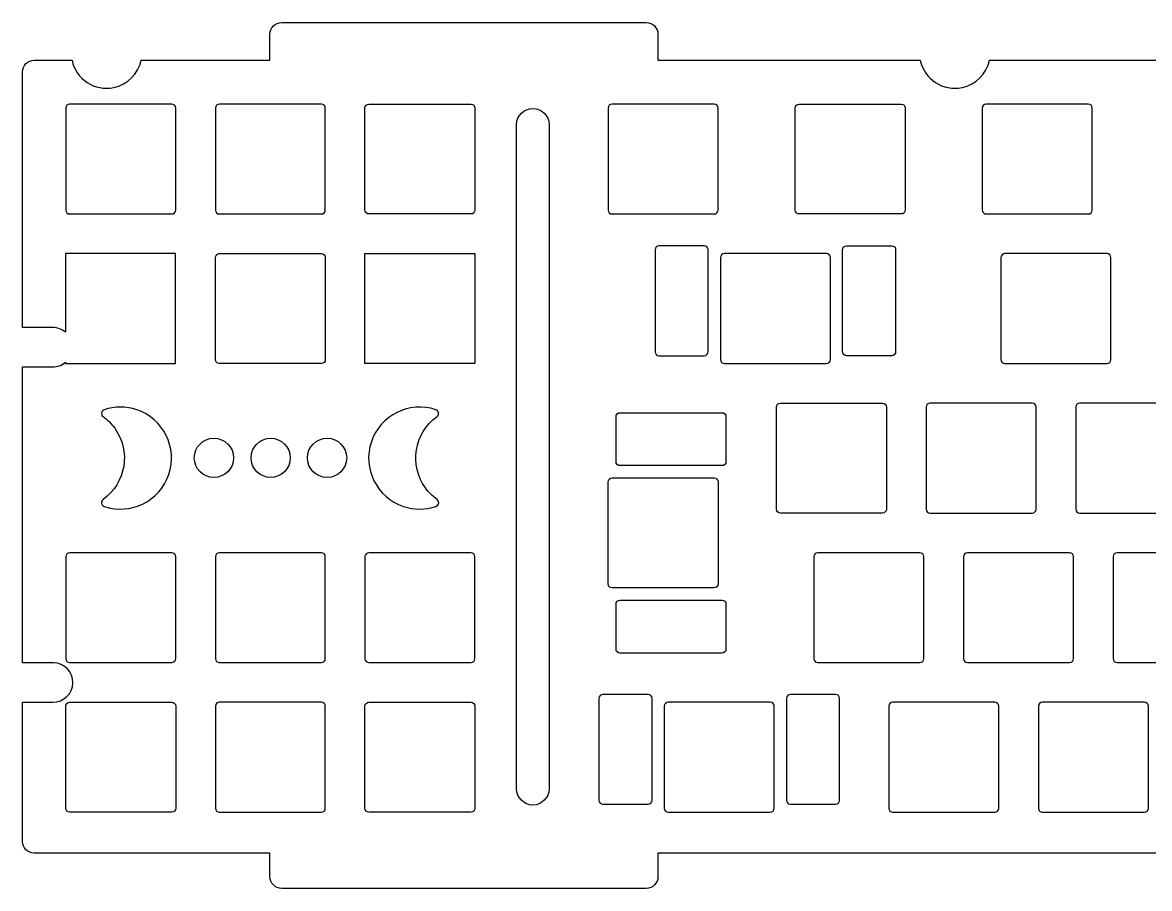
# Model space of a CAD drawing. Header units: millimetres. Extents: x -31 to 328, y 50 to 160.
# Drawn here: x -30.6 to 112.9, y 50.1 to 160.5 of the extents above; entities that cross this region are included whole.
import ezdxf

# ---------------------------------------------------------------- set-up
doc = ezdxf.new("R2010")
doc.units = ezdxf.units.MM
doc.header["$MEASUREMENT"] = 0
doc.layers.get('0').update_dxf_attribs({"lineweight": 0})

msp = doc.modelspace()

# ---------------------------------------------------------------- linework, layer by layer
at = {"color": 18, "lineweight": 25, "true_color": 0x000000}
msp.add_lwpolyline([(26.98, 117.03), (12.98, 117.03), (12.98, 131.03), (26.98, 131.03)], close=True, dxfattribs=at)
for centre in [(-6.22, 105), (1, 105), (8.18, 105)]:
    msp.add_circle(centre, 2.5, dxfattribs=at)
for points, knots in [([(-25.12, 121.02), (-25.12, 121.02), (-25.12, 131.03), (-25.12, 131.03), (-25.12, 131.03), (-11.12, 131.03), (-11.12, 131.03), (-11.12, 131.03), (-11.12, 117.03), (-11.12, 117.03), (-11.12, 117.03), (-25.12, 117.03), (-25.12, 117.03), (-25.12, 117.03), (-25.12, 117.18), (-25.12, 117.18), (-25.58, 116.8), (-26.15, 116.6), (-26.74, 116.6), (-26.74, 116.6), (-30.59, 116.6), (-30.59, 116.6), (-30.59, 116.6), (-30.59, 78.89), (-30.59, 78.89), (-30.59, 78.89), (-26.72, 78.89), (-26.72, 78.89), (-26.69, 78.89), (-26.66, 78.89), (-26.62, 78.89), (-25.24, 78.87), (-24.14, 77.72), (-24.17, 76.34), (-24.2, 74.96), (-25.34, 73.87), (-26.72, 73.89), (-26.72, 73.89), (-30.59, 73.89), (-30.59, 73.89), (-30.59, 73.89), (-30.59, 56.15), (-30.59, 56.15), (-30.59, 55.32), (-29.92, 54.65), (-29.09, 54.65), (-29.09, 54.65), (0.91, 54.65), (0.91, 54.65), (0.91, 54.65), (0.91, 51.65), (0.91, 51.65), (0.91, 50.82), (1.58, 50.15), (2.41, 50.15), (2.41, 50.15), (48.81, 50.15), (48.81, 50.15), (49.64, 50.15), (50.31, 50.82), (50.31, 51.65), (50.31, 51.65), (50.31, 54.65), (50.31, 54.65), (50.31, 54.65), (127.08, 54.65), (127.08, 54.65), (127.08, 54.65), (127.08, 51.65), (127.08, 51.65), (127.08, 50.82), (127.75, 50.15), (128.58, 50.15), (128.58, 50.15), (174.98, 50.15), (174.98, 50.15), (175.81, 50.15), (176.48, 50.82), (176.48, 51.65), (176.48, 51.65), (176.48, 54.65), (176.48, 54.65), (176.48, 54.65), (247.08, 54.65), (247.08, 54.65), (247.08, 54.65), (247.08, 51.65), (247.08, 51.65), (247.08, 50.82), (247.75, 50.15), (248.58, 50.15), (248.58, 50.15), (294.98, 50.15), (294.98, 50.15), (295.81, 50.15), (296.48, 50.82), (296.48, 51.65), (296.48, 51.65), (296.48, 54.65), (296.48, 54.65), (296.48, 54.65), (326.48, 54.65), (326.48, 54.65), (327.31, 54.65), (327.98, 55.32), (327.98, 56.15), (327.98, 56.15), (327.98, 73.97), (327.98, 73.97), (327.98, 73.97), (322.96, 73.97), (322.96, 73.97), (322.96, 73.97), (322.96, 73.98), (322.96, 73.98), (321.58, 74.02), (320.5, 75.18), (320.55, 76.56), (320.6, 77.94), (321.76, 79.02), (323.14, 78.97), (323.14, 78.97), (327.98, 78.97), (327.98, 78.97), (327.98, 78.97), (327.98, 132.32), (327.98, 132.32), (327.98, 132.32), (322.63, 132.32), (322.63, 132.32), (322.63, 132.32), (322.63, 132.32), (322.63, 132.32), (321.25, 132.32), (320.13, 133.44), (320.13, 134.82), (320.13, 136.2), (321.25, 137.32), (322.63, 137.32), (322.63, 137.32), (327.98, 137.32), (327.98, 137.32), (327.98, 137.32), (327.98, 154.16), (327.98, 154.16), (327.98, 154.99), (327.31, 155.66), (326.48, 155.66), (326.48, 155.66), (321.68, 155.66), (321.68, 155.66), (321.32, 153.91), (319.95, 152.55), (318.2, 152.18), (315.77, 151.67), (313.38, 153.23), (312.87, 155.66), (312.87, 155.66), (296.48, 155.66), (296.48, 155.66), (296.48, 155.66), (296.48, 158.96), (296.48, 158.96), (296.48, 159.79), (295.81, 160.46), (294.98, 160.46), (294.98, 160.46), (248.58, 160.46), (248.58, 160.46), (247.75, 160.46), (247.08, 159.79), (247.08, 158.96), (247.08, 158.96), (247.08, 155.66), (247.08, 155.66), (247.08, 155.66), (213.68, 155.66), (213.68, 155.66), (213.32, 153.91), (211.95, 152.55), (210.2, 152.18), (207.77, 151.67), (205.38, 153.23), (204.87, 155.66), (204.87, 155.66), (176.48, 155.66), (176.48, 155.66), (176.48, 155.66), (176.48, 158.96), (176.48, 158.96), (176.48, 159.79), (175.81, 160.46), (174.98, 160.46), (174.98, 160.46), (128.58, 160.46), (128.58, 160.46), (127.75, 160.46), (127.08, 159.79), (127.08, 158.96), (127.08, 158.96), (127.08, 155.66), (127.08, 155.66), (127.08, 155.66), (92.52, 155.66), (92.52, 155.66), (92.15, 153.91), (90.78, 152.55), (89.03, 152.18), (86.6, 151.67), (84.22, 153.23), (83.71, 155.66), (83.71, 155.66), (50.31, 155.66), (50.31, 155.66), (50.31, 155.66), (50.31, 158.96), (50.31, 158.96), (50.31, 159.79), (49.64, 160.46), (48.81, 160.46), (48.81, 160.46), (2.41, 160.46), (2.41, 160.46), (1.58, 160.46), (0.91, 159.79), (0.91, 158.96), (0.91, 158.96), (0.91, 155.66), (0.91, 155.66), (0.91, 155.66), (-15.48, 155.66), (-15.48, 155.66), (-15.85, 153.91), (-17.22, 152.55), (-18.97, 152.18), (-21.4, 151.67), (-23.78, 153.23), (-24.29, 155.66), (-24.29, 155.66), (-29.09, 155.66), (-29.09, 155.66), (-29.92, 155.66), (-30.59, 154.99), (-30.59, 154.16), (-30.59, 154.16), (-30.59, 121.6), (-30.59, 121.6), (-30.59, 121.6), (-26.74, 121.6), (-26.74, 121.6), (-26.74, 121.6), (-26.74, 121.6), (-26.74, 121.6), (-26.15, 121.61), (-25.58, 121.4), (-25.12, 121.02)], [0, 0, 0, 0, 1, 1, 1, 2, 2, 2, 3, 3, 3, 4, 4, 4, 5, 5, 5, 6, 6, 6, 7, 7, 7, 8, 8, 8, 9, 9, 9, 10, 10, 10, 11, 11, 11, 12, 12, 12, 13, 13, 13, 14, 14, 14, 15, 15, 15, 16, 16, 16, 17, 17, 17, 18, 18, 18, 19, 19, 19, 20, 20, 20, 21, 21, 21, 22, 22, 22, 23, 23, 23, 24, 24, 24, 25, 25, 25, 26, 26, 26, 27, 27, 27, 28, 28, 28, 29, 29, 29, 30, 30, 30, 31, 31, 31, 32, 32, 32, 33, 33, 33, 34, 34, 34, 35, 35, 35, 36, 36, 36, 37, 37, 37, 38, 38, 38, 39, 39, 39, 40, 40, 40, 41, 41, 41, 42, 42, 42, 43, 43, 43, 44, 44, 44, 45, 45, 45, 46, 46, 46, 47, 47, 47, 48, 48, 48, 49, 49, 49, 50, 50, 50, 51, 51, 51, 52, 52, 52, 53, 53, 53, 54, 54, 54, 55, 55, 55, 56, 56, 56, 57, 57, 57, 58, 58, 58, 59, 59, 59, 60, 60, 60, 61, 61, 61, 62, 62, 62, 63, 63, 63, 64, 64, 64, 65, 65, 65, 66, 66, 66, 67, 67, 67, 68, 68, 68, 69, 69, 69, 70, 70, 70, 71, 71, 71, 72, 72, 72, 73, 73, 73, 74, 74, 74, 75, 75, 75, 76, 76, 76, 77, 77, 77, 78, 78, 78, 79, 79, 79, 80, 80, 80, 81, 81, 81, 82, 82, 82, 83, 83, 83, 84, 84, 84, 85, 85, 85, 85]), ([(-24.59, 150.07), (-24.59, 150.07), (-11.59, 150.07), (-11.59, 150.07), (-11.31, 150.07), (-11.09, 149.85), (-11.09, 149.57), (-11.09, 149.57), (-11.09, 136.57), (-11.09, 136.57), (-11.09, 136.29), (-11.31, 136.07), (-11.59, 136.07), (-11.59, 136.07), (-24.59, 136.07), (-24.59, 136.07), (-24.86, 136.07), (-25.09, 136.29), (-25.09, 136.57), (-25.09, 136.57), (-25.09, 149.57), (-25.09, 149.57), (-25.09, 149.85), (-24.86, 150.07), (-24.59, 150.07)], [0, 0, 0, 0, 1, 1, 1, 2, 2, 2, 3, 3, 3, 4, 4, 4, 5, 5, 5, 6, 6, 6, 7, 7, 7, 8, 8, 8, 8]), ([(7.46, 136.07), (7.46, 136.07), (-5.54, 136.07), (-5.54, 136.07), (-5.81, 136.07), (-6.04, 136.29), (-6.04, 136.57), (-6.04, 136.57), (-6.04, 149.57), (-6.04, 149.57), (-6.04, 149.85), (-5.81, 150.07), (-5.54, 150.07), (-5.54, 150.07), (7.46, 150.07), (7.46, 150.07), (7.74, 150.07), (7.96, 149.85), (7.96, 149.57), (7.96, 149.57), (7.96, 136.57), (7.96, 136.57), (7.96, 136.29), (7.74, 136.07), (7.46, 136.07)], [0, 0, 0, 0, 1, 1, 1, 2, 2, 2, 3, 3, 3, 4, 4, 4, 5, 5, 5, 6, 6, 6, 7, 7, 7, 8, 8, 8, 8]), ([(27.01, 149.57), (27.01, 149.85), (26.79, 150.07), (26.51, 150.07), (26.51, 150.07), (13.51, 150.07), (13.51, 150.07), (13.24, 150.07), (13.01, 149.85), (13.01, 149.57), (13.01, 149.57), (13.01, 136.57), (13.01, 136.57), (13.01, 136.29), (13.24, 136.07), (13.51, 136.07), (13.51, 136.07), (26.51, 136.07), (26.51, 136.07), (26.79, 136.07), (27.01, 136.29), (27.01, 136.57), (27.01, 136.57), (27.01, 149.57), (27.01, 149.57)], [0, 0, 0, 0, 1, 1, 1, 2, 2, 2, 3, 3, 3, 4, 4, 4, 5, 5, 5, 6, 6, 6, 7, 7, 7, 8, 8, 8, 8]), ([(32.32, 62.85), (32.32, 61.71), (33.25, 60.78), (34.38, 60.78), (35.52, 60.78), (36.45, 61.71), (36.45, 62.85), (36.45, 62.85), (36.45, 147.46), (36.45, 147.46), (36.45, 148.6), (35.52, 149.52), (34.38, 149.52), (33.25, 149.52), (32.32, 148.6), (32.32, 147.46), (32.32, 147.46), (32.32, 62.85), (32.32, 62.85)], [0, 0, 0, 0, 1, 1, 1, 2, 2, 2, 3, 3, 3, 4, 4, 4, 5, 5, 5, 6, 6, 6, 6]), ([(43.97, 136.57), (43.97, 136.57), (43.97, 149.57), (43.97, 149.57), (43.97, 149.85), (44.19, 150.07), (44.47, 150.07), (44.47, 150.07), (57.47, 150.07), (57.47, 150.07), (57.75, 150.07), (57.97, 149.85), (57.97, 149.57), (57.97, 149.57), (57.97, 136.57), (57.97, 136.57), (57.97, 136.29), (57.75, 136.07), (57.47, 136.07), (57.47, 136.07), (44.47, 136.07), (44.47, 136.07), (44.19, 136.07), (43.97, 136.29), (43.97, 136.57)], [0, 0, 0, 0, 1, 1, 1, 2, 2, 2, 3, 3, 3, 4, 4, 4, 5, 5, 5, 6, 6, 6, 7, 7, 7, 8, 8, 8, 8]), ([(81.28, 136.07), (81.56, 136.07), (81.78, 136.29), (81.78, 136.57), (81.78, 136.57), (81.78, 149.57), (81.78, 149.57), (81.78, 149.85), (81.56, 150.07), (81.28, 150.07), (81.28, 150.07), (68.28, 150.07), (68.28, 150.07), (68.01, 150.07), (67.78, 149.85), (67.78, 149.57), (67.78, 149.57), (67.78, 136.57), (67.78, 136.57), (67.78, 136.29), (68.01, 136.07), (68.28, 136.07), (68.28, 136.07), (81.28, 136.07), (81.28, 136.07)], [0, 0, 0, 0, 1, 1, 1, 2, 2, 2, 3, 3, 3, 4, 4, 4, 5, 5, 5, 6, 6, 6, 7, 7, 7, 8, 8, 8, 8]), ([(91.59, 136.57), (91.59, 136.57), (91.59, 149.57), (91.59, 149.57), (91.59, 149.85), (91.82, 150.07), (92.09, 150.07), (92.09, 150.07), (105.09, 150.07), (105.09, 150.07), (105.37, 150.07), (105.59, 149.85), (105.59, 149.57), (105.59, 149.57), (105.59, 136.57), (105.59, 136.57), (105.59, 136.29), (105.37, 136.07), (105.09, 136.07), (105.09, 136.07), (92.09, 136.07), (92.09, 136.07), (91.82, 136.07), (91.59, 136.29), (91.59, 136.57)], [0, 0, 0, 0, 1, 1, 1, 2, 2, 2, 3, 3, 3, 4, 4, 4, 5, 5, 5, 6, 6, 6, 7, 7, 7, 8, 8, 8, 8]), ([(56.69, 131.52), (56.69, 131.52), (56.69, 118.52), (56.69, 118.52), (56.69, 118.24), (56.47, 118.02), (56.19, 118.02), (56.19, 118.02), (50.44, 118.02), (50.44, 118.02), (50.17, 118.02), (49.94, 118.24), (49.94, 118.52), (49.94, 118.52), (49.94, 131.52), (49.94, 131.52), (49.94, 131.8), (50.17, 132.02), (50.44, 132.02), (50.44, 132.02), (56.19, 132.02), (56.19, 132.02), (56.47, 132.02), (56.69, 131.8), (56.69, 131.52)], [0, 0, 0, 0, 1, 1, 1, 2, 2, 2, 3, 3, 3, 4, 4, 4, 5, 5, 5, 6, 6, 6, 7, 7, 7, 8, 8, 8, 8]), ([(80.07, 118.02), (80.35, 118.02), (80.57, 118.24), (80.57, 118.52), (80.57, 118.52), (80.57, 131.52), (80.57, 131.52), (80.57, 131.8), (80.35, 132.02), (80.07, 132.02), (80.07, 132.02), (74.32, 132.02), (74.32, 132.02), (74.04, 132.02), (73.82, 131.8), (73.82, 131.52), (73.82, 131.52), (73.82, 118.52), (73.82, 118.52), (73.82, 118.24), (74.04, 118.02), (74.32, 118.02), (74.32, 118.02), (80.07, 118.02), (80.07, 118.02)], [0, 0, 0, 0, 1, 1, 1, 2, 2, 2, 3, 3, 3, 4, 4, 4, 5, 5, 5, 6, 6, 6, 7, 7, 7, 8, 8, 8, 8]), ([(-5.54, 131.02), (-5.81, 131.02), (-6.04, 130.8), (-6.04, 130.52), (-6.04, 130.52), (-6.04, 117.52), (-6.04, 117.52), (-6.04, 117.24), (-5.81, 117.02), (-5.54, 117.02), (-5.54, 117.02), (7.46, 117.02), (7.46, 117.02), (7.74, 117.02), (7.96, 117.24), (7.96, 117.52), (7.96, 117.52), (7.96, 130.52), (7.96, 130.52), (7.96, 130.8), (7.74, 131.02), (7.46, 131.02), (7.46, 131.02), (-5.54, 131.02), (-5.54, 131.02)], [0, 0, 0, 0, 1, 1, 1, 2, 2, 2, 3, 3, 3, 4, 4, 4, 5, 5, 5, 6, 6, 6, 7, 7, 7, 8, 8, 8, 8]), ([(58.76, 131.02), (58.76, 131.02), (71.76, 131.02), (71.76, 131.02), (72.03, 131.02), (72.26, 130.8), (72.26, 130.52), (72.26, 130.52), (72.26, 117.52), (72.26, 117.52), (72.26, 117.24), (72.03, 117.02), (71.76, 117.02), (71.76, 117.02), (58.76, 117.02), (58.76, 117.02), (58.48, 117.02), (58.26, 117.24), (58.26, 117.52), (58.26, 117.52), (58.26, 130.52), (58.26, 130.52), (58.26, 130.8), (58.48, 131.02), (58.76, 131.02)], [0, 0, 0, 0, 1, 1, 1, 2, 2, 2, 3, 3, 3, 4, 4, 4, 5, 5, 5, 6, 6, 6, 7, 7, 7, 8, 8, 8, 8]), ([(107.98, 130.52), (107.98, 130.52), (107.98, 117.52), (107.98, 117.52), (107.98, 117.24), (107.75, 117.02), (107.48, 117.02), (107.48, 117.02), (94.48, 117.02), (94.48, 117.02), (94.2, 117.02), (93.98, 117.24), (93.98, 117.52), (93.98, 117.52), (93.98, 130.52), (93.98, 130.52), (93.98, 130.8), (94.2, 131.02), (94.48, 131.02), (94.48, 131.02), (107.48, 131.02), (107.48, 131.02), (107.75, 131.02), (107.98, 130.8), (107.98, 130.52)], [0, 0, 0, 0, 1, 1, 1, 2, 2, 2, 3, 3, 3, 4, 4, 4, 5, 5, 5, 6, 6, 6, 7, 7, 7, 8, 8, 8, 8]), ([(22.18, 110.26), (19.27, 108.16), (18.6, 104.1), (20.7, 101.19), (21.11, 100.61), (21.61, 100.11), (22.18, 99.7), (22.27, 99.64), (22.33, 99.55), (22.37, 99.45), (22.46, 99.19), (22.31, 98.91), (22.05, 98.82), (20.71, 98.36), (19.25, 98.36), (17.9, 98.82), (14.5, 99.97), (12.67, 103.65), (13.82, 107.05), (14.96, 110.46), (18.65, 112.28), (22.05, 111.14), (22.15, 111.1), (22.24, 111.04), (22.3, 110.96), (22.46, 110.73), (22.41, 110.42), (22.18, 110.26)], [0, 0, 0, 0, 1, 1, 1, 2, 2, 2, 3, 3, 3, 4, 4, 4, 5, 5, 5, 6, 6, 6, 7, 7, 7, 8, 8, 8, 9, 9, 9, 9]), ([(65.9, 111.97), (65.62, 111.97), (65.4, 111.75), (65.4, 111.47), (65.4, 111.47), (65.4, 98.47), (65.4, 98.47), (65.4, 98.19), (65.62, 97.97), (65.9, 97.97), (65.9, 97.97), (78.9, 97.97), (78.9, 97.97), (79.18, 97.97), (79.4, 98.19), (79.4, 98.47), (79.4, 98.47), (79.4, 111.47), (79.4, 111.47), (79.4, 111.75), (79.18, 111.97), (78.9, 111.97), (78.9, 111.97), (65.9, 111.97), (65.9, 111.97)], [0, 0, 0, 0, 1, 1, 1, 2, 2, 2, 3, 3, 3, 4, 4, 4, 5, 5, 5, 6, 6, 6, 7, 7, 7, 8, 8, 8, 8]), ([(84.45, 98.47), (84.45, 98.47), (84.45, 111.47), (84.45, 111.47), (84.45, 111.75), (84.67, 111.97), (84.95, 111.97), (84.95, 111.97), (97.95, 111.97), (97.95, 111.97), (98.23, 111.97), (98.45, 111.75), (98.45, 111.47), (98.45, 111.47), (98.45, 98.47), (98.45, 98.47), (98.45, 98.19), (98.23, 97.97), (97.95, 97.97), (97.95, 97.97), (84.95, 97.97), (84.95, 97.97), (84.67, 97.97), (84.45, 98.19), (84.45, 98.47)], [0, 0, 0, 0, 1, 1, 1, 2, 2, 2, 3, 3, 3, 4, 4, 4, 5, 5, 5, 6, 6, 6, 7, 7, 7, 8, 8, 8, 8]), ([(117, 97.97), (117, 97.97), (104, 97.97), (104, 97.97), (103.72, 97.97), (103.5, 98.19), (103.5, 98.47), (103.5, 98.47), (103.5, 111.47), (103.5, 111.47), (103.5, 111.75), (103.72, 111.97), (104, 111.97), (104, 111.97), (117, 111.97), (117, 111.97), (117.28, 111.97), (117.5, 111.75), (117.5, 111.47), (117.5, 111.47), (117.5, 98.47), (117.5, 98.47), (117.5, 98.19), (117.28, 97.97), (117, 97.97)], [0, 0, 0, 0, 1, 1, 1, 2, 2, 2, 3, 3, 3, 4, 4, 4, 5, 5, 5, 6, 6, 6, 7, 7, 7, 8, 8, 8, 8]), ([(-20.33, 99.7), (-17.42, 101.79), (-16.75, 105.85), (-18.84, 108.77), (-19.26, 109.34), (-19.76, 109.85), (-20.33, 110.26), (-20.42, 110.32), (-20.48, 110.4), (-20.51, 110.5), (-20.6, 110.77), (-20.46, 111.05), (-20.2, 111.14), (-18.85, 111.59), (-17.39, 111.59), (-16.05, 111.14), (-12.65, 109.99), (-10.82, 106.3), (-11.96, 102.9), (-13.11, 99.5), (-16.8, 97.67), (-20.2, 98.82), (-20.3, 98.85), (-20.39, 98.92), (-20.45, 99), (-20.61, 99.22), (-20.56, 99.54), (-20.33, 99.7)], [0, 0, 0, 0, 1, 1, 1, 2, 2, 2, 3, 3, 3, 4, 4, 4, 5, 5, 5, 6, 6, 6, 7, 7, 7, 8, 8, 8, 9, 9, 9, 9]), ([(58.47, 104.01), (58.75, 104.01), (58.97, 104.23), (58.97, 104.51), (58.97, 104.51), (58.97, 110.26), (58.97, 110.26), (58.97, 110.53), (58.75, 110.76), (58.47, 110.76), (58.47, 110.76), (45.47, 110.76), (45.47, 110.76), (45.19, 110.76), (44.97, 110.53), (44.97, 110.26), (44.97, 110.26), (44.97, 104.51), (44.97, 104.51), (44.97, 104.23), (45.19, 104.01), (45.47, 104.01), (45.47, 104.01), (58.47, 104.01), (58.47, 104.01)], [0, 0, 0, 0, 1, 1, 1, 2, 2, 2, 3, 3, 3, 4, 4, 4, 5, 5, 5, 6, 6, 6, 7, 7, 7, 8, 8, 8, 8]), ([(44.47, 102.44), (44.19, 102.44), (43.97, 102.22), (43.97, 101.94), (43.97, 101.94), (43.97, 88.94), (43.97, 88.94), (43.97, 88.67), (44.19, 88.44), (44.47, 88.44), (44.47, 88.44), (57.47, 88.44), (57.47, 88.44), (57.75, 88.44), (57.97, 88.67), (57.97, 88.94), (57.97, 88.94), (57.97, 101.94), (57.97, 101.94), (57.97, 102.22), (57.75, 102.44), (57.47, 102.44), (57.47, 102.44), (44.47, 102.44), (44.47, 102.44)], [0, 0, 0, 0, 1, 1, 1, 2, 2, 2, 3, 3, 3, 4, 4, 4, 5, 5, 5, 6, 6, 6, 7, 7, 7, 8, 8, 8, 8]), ([(-24.59, 92.92), (-24.59, 92.92), (-11.59, 92.92), (-11.59, 92.92), (-11.31, 92.92), (-11.09, 92.7), (-11.09, 92.42), (-11.09, 92.42), (-11.09, 79.42), (-11.09, 79.42), (-11.09, 79.14), (-11.31, 78.92), (-11.59, 78.92), (-11.59, 78.92), (-24.59, 78.92), (-24.59, 78.92), (-24.86, 78.92), (-25.09, 79.14), (-25.09, 79.42), (-25.09, 79.42), (-25.09, 92.42), (-25.09, 92.42), (-25.09, 92.7), (-24.86, 92.92), (-24.59, 92.92)], [0, 0, 0, 0, 1, 1, 1, 2, 2, 2, 3, 3, 3, 4, 4, 4, 5, 5, 5, 6, 6, 6, 7, 7, 7, 8, 8, 8, 8]), ([(7.46, 78.92), (7.46, 78.92), (-5.54, 78.92), (-5.54, 78.92), (-5.81, 78.92), (-6.04, 79.14), (-6.04, 79.42), (-6.04, 79.42), (-6.04, 92.42), (-6.04, 92.42), (-6.04, 92.7), (-5.81, 92.92), (-5.54, 92.92), (-5.54, 92.92), (7.46, 92.92), (7.46, 92.92), (7.74, 92.92), (7.96, 92.7), (7.96, 92.42), (7.96, 92.42), (7.96, 79.42), (7.96, 79.42), (7.96, 79.14), (7.74, 78.92), (7.46, 78.92)], [0, 0, 0, 0, 1, 1, 1, 2, 2, 2, 3, 3, 3, 4, 4, 4, 5, 5, 5, 6, 6, 6, 7, 7, 7, 8, 8, 8, 8]), ([(27.01, 92.42), (27.01, 92.42), (27.01, 79.42), (27.01, 79.42), (27.01, 79.14), (26.79, 78.92), (26.51, 78.92), (26.51, 78.92), (13.51, 78.92), (13.51, 78.92), (13.24, 78.92), (13.01, 79.14), (13.01, 79.42), (13.01, 79.42), (13.01, 92.42), (13.01, 92.42), (13.01, 92.7), (13.24, 92.92), (13.51, 92.92), (13.51, 92.92), (26.51, 92.92), (26.51, 92.92), (26.79, 92.92), (27.01, 92.7), (27.01, 92.42)], [0, 0, 0, 0, 1, 1, 1, 2, 2, 2, 3, 3, 3, 4, 4, 4, 5, 5, 5, 6, 6, 6, 7, 7, 7, 8, 8, 8, 8]), ([(70.66, 92.92), (70.66, 92.92), (83.66, 92.92), (83.66, 92.92), (83.94, 92.92), (84.16, 92.7), (84.16, 92.42), (84.16, 92.42), (84.16, 79.42), (84.16, 79.42), (84.16, 79.14), (83.94, 78.92), (83.66, 78.92), (83.66, 78.92), (70.66, 78.92), (70.66, 78.92), (70.39, 78.92), (70.16, 79.14), (70.16, 79.42), (70.16, 79.42), (70.16, 92.42), (70.16, 92.42), (70.16, 92.7), (70.39, 92.92), (70.66, 92.92)], [0, 0, 0, 0, 1, 1, 1, 2, 2, 2, 3, 3, 3, 4, 4, 4, 5, 5, 5, 6, 6, 6, 7, 7, 7, 8, 8, 8, 8]), ([(103.21, 92.42), (103.21, 92.42), (103.21, 79.42), (103.21, 79.42), (103.21, 79.14), (102.99, 78.92), (102.71, 78.92), (102.71, 78.92), (89.71, 78.92), (89.71, 78.92), (89.44, 78.92), (89.21, 79.14), (89.21, 79.42), (89.21, 79.42), (89.21, 92.42), (89.21, 92.42), (89.21, 92.7), (89.44, 92.92), (89.71, 92.92), (89.71, 92.92), (102.71, 92.92), (102.71, 92.92), (102.99, 92.92), (103.21, 92.7), (103.21, 92.42)], [0, 0, 0, 0, 1, 1, 1, 2, 2, 2, 3, 3, 3, 4, 4, 4, 5, 5, 5, 6, 6, 6, 7, 7, 7, 8, 8, 8, 8]), ([(122.26, 92.42), (122.26, 92.42), (122.26, 79.42), (122.26, 79.42), (122.26, 79.14), (122.04, 78.92), (121.76, 78.92), (121.76, 78.92), (108.76, 78.92), (108.76, 78.92), (108.49, 78.92), (108.26, 79.14), (108.26, 79.42), (108.26, 79.42), (108.26, 92.42), (108.26, 92.42), (108.26, 92.7), (108.49, 92.92), (108.76, 92.92), (108.76, 92.92), (121.76, 92.92), (121.76, 92.92), (122.04, 92.92), (122.26, 92.7), (122.26, 92.42)], [0, 0, 0, 0, 1, 1, 1, 2, 2, 2, 3, 3, 3, 4, 4, 4, 5, 5, 5, 6, 6, 6, 7, 7, 7, 8, 8, 8, 8]), ([(45.47, 86.88), (45.19, 86.88), (44.97, 86.66), (44.97, 86.38), (44.97, 86.38), (44.97, 80.63), (44.97, 80.63), (44.97, 80.36), (45.19, 80.13), (45.47, 80.13), (45.47, 80.13), (58.47, 80.13), (58.47, 80.13), (58.75, 80.13), (58.97, 80.36), (58.97, 80.63), (58.97, 80.63), (58.97, 86.38), (58.97, 86.38), (58.97, 86.66), (58.75, 86.88), (58.47, 86.88), (58.47, 86.88), (45.47, 86.88), (45.47, 86.88)], [0, 0, 0, 0, 1, 1, 1, 2, 2, 2, 3, 3, 3, 4, 4, 4, 5, 5, 5, 6, 6, 6, 7, 7, 7, 8, 8, 8, 8]), ([(42.8, 61.37), (42.8, 61.37), (42.8, 74.37), (42.8, 74.37), (42.8, 74.65), (43.02, 74.87), (43.3, 74.87), (43.3, 74.87), (49.05, 74.87), (49.05, 74.87), (49.33, 74.87), (49.55, 74.65), (49.55, 74.37), (49.55, 74.37), (49.55, 61.37), (49.55, 61.37), (49.55, 61.09), (49.33, 60.87), (49.05, 60.87), (49.05, 60.87), (43.3, 60.87), (43.3, 60.87), (43.02, 60.87), (42.8, 61.09), (42.8, 61.37)], [0, 0, 0, 0, 1, 1, 1, 2, 2, 2, 3, 3, 3, 4, 4, 4, 5, 5, 5, 6, 6, 6, 7, 7, 7, 8, 8, 8, 8]), ([(73.43, 74.37), (73.43, 74.37), (73.43, 61.37), (73.43, 61.37), (73.43, 61.09), (73.2, 60.87), (72.93, 60.87), (72.93, 60.87), (67.18, 60.87), (67.18, 60.87), (66.9, 60.87), (66.68, 61.09), (66.68, 61.37), (66.68, 61.37), (66.68, 74.37), (66.68, 74.37), (66.68, 74.65), (66.9, 74.87), (67.18, 74.87), (67.18, 74.87), (72.93, 74.87), (72.93, 74.87), (73.2, 74.87), (73.43, 74.65), (73.43, 74.37)], [0, 0, 0, 0, 1, 1, 1, 2, 2, 2, 3, 3, 3, 4, 4, 4, 5, 5, 5, 6, 6, 6, 7, 7, 7, 8, 8, 8, 8]), ([(-11.59, 59.87), (-11.31, 59.87), (-11.09, 60.09), (-11.09, 60.37), (-11.09, 60.37), (-11.09, 73.37), (-11.09, 73.37), (-11.09, 73.65), (-11.31, 73.87), (-11.59, 73.87), (-11.59, 73.87), (-24.59, 73.87), (-24.59, 73.87), (-24.86, 73.87), (-25.09, 73.65), (-25.09, 73.37), (-25.09, 73.37), (-25.09, 60.37), (-25.09, 60.37), (-25.09, 60.09), (-24.86, 59.87), (-24.59, 59.87), (-24.59, 59.87), (-11.59, 59.87), (-11.59, 59.87)], [0, 0, 0, 0, 1, 1, 1, 2, 2, 2, 3, 3, 3, 4, 4, 4, 5, 5, 5, 6, 6, 6, 7, 7, 7, 8, 8, 8, 8]), ([(7.96, 73.37), (7.96, 73.37), (7.96, 60.37), (7.96, 60.37), (7.96, 60.09), (7.74, 59.87), (7.46, 59.87), (7.46, 59.87), (-5.54, 59.87), (-5.54, 59.87), (-5.81, 59.87), (-6.04, 60.09), (-6.04, 60.37), (-6.04, 60.37), (-6.04, 73.37), (-6.04, 73.37), (-6.04, 73.65), (-5.81, 73.87), (-5.54, 73.87), (-5.54, 73.87), (7.46, 73.87), (7.46, 73.87), (7.74, 73.87), (7.96, 73.65), (7.96, 73.37)], [0, 0, 0, 0, 1, 1, 1, 2, 2, 2, 3, 3, 3, 4, 4, 4, 5, 5, 5, 6, 6, 6, 7, 7, 7, 8, 8, 8, 8]), ([(13.01, 60.37), (13.01, 60.09), (13.24, 59.87), (13.51, 59.87), (13.51, 59.87), (26.51, 59.87), (26.51, 59.87), (26.79, 59.87), (27.01, 60.09), (27.01, 60.37), (27.01, 60.37), (27.01, 73.37), (27.01, 73.37), (27.01, 73.65), (26.79, 73.87), (26.51, 73.87), (26.51, 73.87), (13.51, 73.87), (13.51, 73.87), (13.24, 73.87), (13.01, 73.65), (13.01, 73.37), (13.01, 73.37), (13.01, 60.37), (13.01, 60.37)], [0, 0, 0, 0, 1, 1, 1, 2, 2, 2, 3, 3, 3, 4, 4, 4, 5, 5, 5, 6, 6, 6, 7, 7, 7, 8, 8, 8, 8]), ([(65.11, 73.37), (65.11, 73.37), (65.11, 60.37), (65.11, 60.37), (65.11, 60.09), (64.89, 59.87), (64.61, 59.87), (64.61, 59.87), (51.61, 59.87), (51.61, 59.87), (51.34, 59.87), (51.11, 60.09), (51.11, 60.37), (51.11, 60.37), (51.11, 73.37), (51.11, 73.37), (51.11, 73.65), (51.34, 73.87), (51.61, 73.87), (51.61, 73.87), (64.61, 73.87), (64.61, 73.87), (64.89, 73.87), (65.11, 73.65), (65.11, 73.37)], [0, 0, 0, 0, 1, 1, 1, 2, 2, 2, 3, 3, 3, 4, 4, 4, 5, 5, 5, 6, 6, 6, 7, 7, 7, 8, 8, 8, 8]), ([(93.69, 73.37), (93.69, 73.37), (93.69, 60.37), (93.69, 60.37), (93.69, 60.09), (93.46, 59.87), (93.19, 59.87), (93.19, 59.87), (80.19, 59.87), (80.19, 59.87), (79.91, 59.87), (79.69, 60.09), (79.69, 60.37), (79.69, 60.37), (79.69, 73.37), (79.69, 73.37), (79.69, 73.65), (79.91, 73.87), (80.19, 73.87), (80.19, 73.87), (93.19, 73.87), (93.19, 73.87), (93.46, 73.87), (93.69, 73.65), (93.69, 73.37)], [0, 0, 0, 0, 1, 1, 1, 2, 2, 2, 3, 3, 3, 4, 4, 4, 5, 5, 5, 6, 6, 6, 7, 7, 7, 8, 8, 8, 8]), ([(112.24, 59.87), (112.24, 59.87), (99.24, 59.87), (99.24, 59.87), (98.96, 59.87), (98.74, 60.09), (98.74, 60.37), (98.74, 60.37), (98.74, 73.37), (98.74, 73.37), (98.74, 73.65), (98.96, 73.87), (99.24, 73.87), (99.24, 73.87), (112.24, 73.87), (112.24, 73.87), (112.51, 73.87), (112.74, 73.65), (112.74, 73.37), (112.74, 73.37), (112.74, 60.37), (112.74, 60.37), (112.74, 60.09), (112.51, 59.87), (112.24, 59.87)], [0, 0, 0, 0, 1, 1, 1, 2, 2, 2, 3, 3, 3, 4, 4, 4, 5, 5, 5, 6, 6, 6, 7, 7, 7, 8, 8, 8, 8])]:
    msp.add_open_spline(points, degree=3, knots=knots, dxfattribs=at)

doc.saveas('drawing.dxf')
